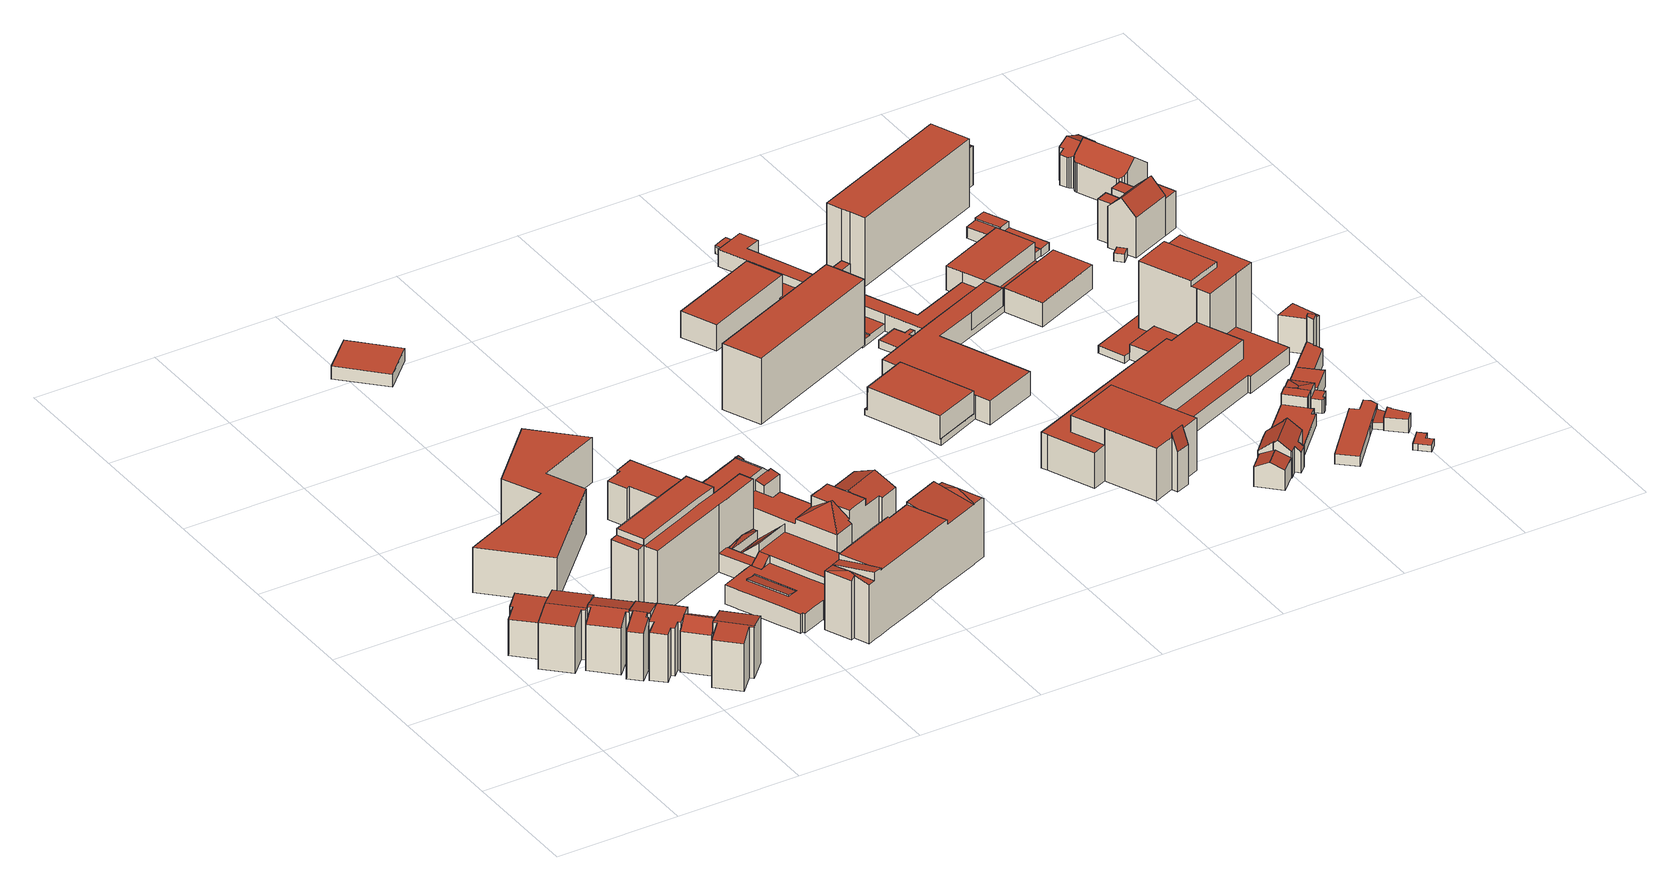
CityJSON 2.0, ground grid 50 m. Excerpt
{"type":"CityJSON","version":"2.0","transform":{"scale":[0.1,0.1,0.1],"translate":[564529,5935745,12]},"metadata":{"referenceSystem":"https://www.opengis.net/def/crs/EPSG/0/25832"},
"CityObjects":{
"building1":{"type":"Building","attributes":{"Gemeindeschluessel":"02000000","Geometrietyp2DReferenz":"3000","function":"31001_1010","roofType":"1000","measuredHeight":17.11,"storeysAboveGround":4},"geometry":[{"type":"MultiSurface","lod":"2","boundaries":[[[0,1,2,3,4,5,6,7]],[[8,9,10,11,12,13,14,15]],[[8,7,6,9]],[[9,6,5,10]],[[10,5,4,11]],[[11,4,3,12]],[[12,3,2,13]],[[13,2,1,14]],[[14,1,0,15]],[[15,0,7,8]]],"semantics":{"surfaces":[{"type":"RoofSurface"},{"type":"GroundSurface"},{"type":"WallSurface"}],"values":[0,1,2,2,2,2,2,2,2,2]}}]},
"building2":{"type":"Building","attributes":{"Gemeindeschluessel":"02000000","Geometrietyp2DReferenz":"3000","function":"31001_1100","roofType":"3100","measuredHeight":20.8,"storeysAboveGround":4},"geometry":[{"type":"MultiSurface","lod":"2","boundaries":[[[16,17,18,19,20,21]],[[22,23,20,19]],[[24,18,17,25]],[[25,17,16,26]],[[26,16,21,27]],[[28,23,22,29]],[[27,21,20,23,28]],[[29,22,19,18,24]],[[29,24,25,26,27,28]]],"semantics":{"surfaces":[{"type":"RoofSurface"},{"type":"WallSurface"},{"type":"GroundSurface"}],"values":[0,0,1,1,1,1,1,1,2]}}]},
"building3":{"type":"Building","attributes":{"Gemeindeschluessel":"02000000","Geometrietyp2DReferenz":"3000","function":"31001_1010","roofType":"3100","measuredHeight":21.79,"storeysAboveGround":4},"geometry":[{"type":"MultiSurface","lod":"2","boundaries":[[[30,31,32,33,34,35,36,37]],[[33,38,39,34]],[[40,37,36,41]],[[41,36,35,42]],[[43,32,31,44]],[[44,31,30,45]],[[45,30,37,40]],[[46,39,38,47]],[[47,38,33,32,43]],[[42,35,34,39,46]],[[42,46,47,43,44,45,40,41]]],"semantics":{"surfaces":[{"type":"RoofSurface"},{"type":"WallSurface"},{"type":"GroundSurface"}],"values":[0,0,1,1,1,1,1,1,1,1,2]}}]},
"building4":{"type":"Building","attributes":{"Gemeindeschluessel":"02000000","Geometrietyp2DReferenz":"3000","function":"31001_1010","roofType":"3100","measuredHeight":22.18,"storeysAboveGround":4},"geometry":[{"type":"MultiSurface","lod":"2","boundaries":[[[48,49,50,51,52,53,54,55,56,57]],[[53,58,59,54]],[[60,57,56,61]],[[61,56,55,62]],[[63,52,51,64]],[[64,51,50,65]],[[65,50,49,66]],[[66,49,48,67]],[[67,48,57,60]],[[68,59,58,69]],[[69,58,53,52,63]],[[62,55,54,59,68]],[[62,68,69,63,64,65,66,67,60,61]]],"semantics":{"surfaces":[{"type":"RoofSurface"},{"type":"WallSurface"},{"type":"GroundSurface"}],"values":[0,0,1,1,1,1,1,1,1,1,1,1,2]}}]},
"building5":{"type":"Building","attributes":{"Gemeindeschluessel":"02000000","Geometrietyp2DReferenz":"3000","function":"31001_1010","roofType":"1000","measuredHeight":19.99,"storeysAboveGround":4},"geometry":[{"type":"MultiSurface","lod":"2","boundaries":[[[70,71,72,73]],[[73,72,74,75]],[[75,74,76,77]],[[77,76,78,79]],[[80,81,82,83]],[[83,82,84,85]],[[85,84,86,87]],[[87,86,71,70]],[[88,89,90,91]],[[91,90,81,80]],[[89,88,79,78]],[[79,88,91,80,83,85,87,70,73,75,77]],[[89,78,76,74,72,71,86,84,82,81,90]]],"semantics":{"surfaces":[{"type":"WallSurface"},{"type":"GroundSurface"},{"type":"RoofSurface"}],"values":[0,0,0,0,0,0,0,0,0,0,0,1,2]}}]},
"building6":{"type":"Building","attributes":{"Gemeindeschluessel":"02000000","Geometrietyp2DReferenz":"3000","function":"31001_1010","roofType":"3100","measuredHeight":20.43,"storeysAboveGround":5},"geometry":[{"type":"MultiSurface","lod":"2","boundaries":[[[92,93,94,95,96]],[[95,97,98,96]],[[99,94,93,100]],[[100,93,92,101]],[[102,98,97,103]],[[101,92,96,98,102]],[[103,97,95,94,99]],[[103,99,100,101,102]]],"semantics":{"surfaces":[{"type":"RoofSurface"},{"type":"WallSurface"},{"type":"GroundSurface"}],"values":[0,0,1,1,1,1,1,2]}}]},
"building7":{"type":"Building","attributes":{"Gemeindeschluessel":"02000000","Geometrietyp2DReferenz":"3000","function":"31001_1010","roofType":"3100","measuredHeight":21.6,"storeysAboveGround":5},"geometry":[{"type":"MultiSurface","lod":"2","boundaries":[[[104,105,106,107,108,109,110,111]],[[107,112,113,108]],[[114,111,110,115]],[[115,110,109,116]],[[117,106,105,118]],[[118,105,104,119]],[[119,104,111,114]],[[120,113,112,121]],[[121,112,107,106,117]],[[116,109,108,113,120]],[[116,120,121,117,118,119,114,115]]],"semantics":{"surfaces":[{"type":"RoofSurface"},{"type":"WallSurface"},{"type":"GroundSurface"}],"values":[0,0,1,1,1,1,1,1,1,1,2]}}]},
"building8":{"type":"Building","attributes":{"name":"Max-Planck-Institut für Meteorologie","Gemeindeschluessel":"02000000","Geometrietyp2DReferenz":"3000","function":"31001_3020","roofType":"1000","measuredHeight":18.82,"storeysAboveGround":5},"geometry":[{"type":"MultiSurface","lod":"2","boundaries":[[[122,123,124,125]],[[126,127,128,129]],[[130,131,129,128]],[[132,133,122,125,126,129,131,134]],[[135,136,137,130,128,127,124,123]],[[130,137,134,131]],[[136,135,133,132]],[[137,136,132,134]],[[135,123,122,133]],[[124,127,126,125]]],"semantics":{"surfaces":[{"type":"WallSurface"},{"type":"GroundSurface"},{"type":"RoofSurface"}],"values":[0,0,0,1,2,0,0,0,0,0]}}]},
"building9":{"type":"Building","attributes":{"Gemeindeschluessel":"02000000","Geometrietyp2DReferenz":"3000","function":"31001_3070","roofType":"1000","measuredHeight":5.41,"storeysAboveGround":1},"geometry":[{"type":"MultiSurface","lod":"2","boundaries":[[[138,139,140,141]],[[142,143,144,145]],[[142,141,140,143]],[[143,140,139,144]],[[144,139,138,145]],[[142,145,138,141]]],"semantics":{"surfaces":[{"type":"RoofSurface"},{"type":"GroundSurface"},{"type":"WallSurface"}],"values":[0,1,2,2,2,2]}}]},
"building10":{"type":"Building","attributes":{"Gemeindeschluessel":"02000000","Geometrietyp2DReferenz":"3000","function":"31001_3020","roofType":"1000","measuredHeight":30.73,"storeysAboveGround":7},"geometry":[{"type":"MultiSurface","lod":"2","boundaries":[[[146,147,148,149]],[[150,151,152,153,154,155,156,157]],[[158,159,160,161,162,163]],[[164,165,166,167,168,169]],[[170,171,172]],[[173,170,172]],[[174,170,173]],[[175,176,177]],[[178,179,180,181,182,183,184]],[[185,176,175]],[[186,185,175]],[[187,188,189,190]],[[191,192,193,188,187]],[[174,171,170]],[[188,194,195,189]],[[196,197,198,199,200,201]],[[193,202,194,188]],[[203,204,205,206]],[[207,208,209,210,211,212]],[[213,214,215,216,217]],[[218,213,217]],[[219,220,221,222,214,213,218]],[[223,224,225,226,227]],[[228,229,230,231,232,225,224]],[[233,234,235,236,237,238]],[[236,239,240,241,242,243]],[[241,244,242]],[[240,245,241]],[[246,146,149,247]],[[147,248,249,148]],[[250,157,156,251]],[[251,156,155,252]],[[252,155,154,253]],[[254,151,150,255]],[[255,150,157,250]],[[256,257,258,259,260]],[[167,261,168]],[[152,163,162,153]],[[160,159,262]],[[263,169,168]],[[165,164,264]],[[264,164,169,263]],[[182,265,183]],[[184,266,267,178]],[[268,269,270,271]],[[271,270,272,273]],[[260,259,274,275]],[[276,275,274,277,278]],[[166,279,261,167]],[[176,174,173,177]],[[182,181,280]],[[281,180,179]],[[165,279,166]],[[178,267,179]],[[282,185,186,181]],[[280,181,186,175]],[[160,283,161]],[[284,192,191,285]],[[206,286,287,203]],[[205,288,286,206]],[[198,197,289]],[[195,196,201,189]],[[290,291,292,293]],[[293,292,294,295]],[[198,296,199]],[[204,297,288,205]],[[210,298,211]],[[299,207,212,300]],[[301,302,303,304]],[[208,305,209]],[[306,219,218,291,290]],[[221,307,222]],[[215,308,216]],[[227,309,223]],[[228,310,229]],[[311,312,313,314]],[[315,232,231,316]],[[316,231,230,317]],[[233,318,234]],[[243,237,236]],[[233,238,319]],[[235,239,236]],[[320,321,322,323]],[[324,325,326,327,328,329,277,274,259,330,331,332,333,334]],[[278,335,336,337,338,339,340,341,342,343,344,345,301,304,276]],[[162,161,283,346,347,348,349,350,351,352,353]],[[354,355,356,300,212,211,357,358,262,159,158]],[[185,282,359,291,218,217,337,336,335,278,171,174,176]],[[200,199,296,360,361,362,363,364,297,204,203,287,365]],[[221,220,366,367,368,369,317,230,229,310,370,307]],[[371,372,373,319,238,237,243,242,244,374,321,320,375,376,377,378,379,380,381,382]],[[383,384,385,386,387,388,389,390,391,392,393,394,323,322,245,240,239,235,234,318,395,396,397,398,289,197,196,195,194,202]],[[399,400,401,402,403,273,272,404,405,406,407,408,409,410]],[[411,412,413,414,415,328,327,326,325,324]],[[149,148,249,416,417,418,419,257,256,420,421,422,423,424,425,426,427,247]],[[334,333,332,331,330,259,258,428,429,430,431,432]],[[198,289,398,397,396,395,318,233,319,373,372,371,362,361,360,296]],[[394,393,392,391,390,389,388,387,386,385,384,383,433,284,285,434,435,436,437,438,439,440,268,271,273,403,402,401,400,399,410,441,442,443,444,445,415,414,413,412,411,446,447,246,247,427,426,425,424,423,422,421,448,449,254,255,250,251,252,253,353,352,351,350,349,450,451,452,453,454,455,456,457,458,459,460,461,462,463,464,465,315,316,317,369,368,367,366,466,467,468,469,311,314,470,471,472,473,382,381,380,379,378,377,376,375,320,323]],[[408,407,406,405,404,272,270,269,474,475,476,365,287,286,288,297,364,363,477,478,479,313,312,480,481,482,306,290,293,295,483,281,179,267,266,484,485,409],[168,261,279,165,264,263]],[[248,432,431,430,429,428,258,257,419,418,417,416,249]],[[260,275,486,299,300,356,355,354,420,256]],[[180,487,294,292,291,359,282,181]],[[160,262,358,357,211,298,348,347,346,283]],[[449,448,421,420,354,158,163,152,151,254]],[[409,485,484,266,184,183,444,443,442,441,410]],[[445,444,183,265,488,489,328,415]],[[268,440,439,475,474,269]],[[190,189,201,200,437,436,435]],[[276,304,303,490,208,207,299,486,275]],[[438,437,200,365,476,475,439]],[[301,345,455,454,453,452,491,492,302]],[[344,343,457,456,455,345]],[[298,210,209,305,491,452,451,450,349,348]],[[340,339,493,494,462,461,460,459,341]],[[219,306,482,481,468,467,466,366,220]],[[494,309,227,226,464,463,462]],[[371,382,473,472,471,478,477,363,362]],[[495,228,224,223]],[[232,315,465,464,226,225]],[[471,470,314,313,479,478]],[[481,480,312,311,469,468]],[[222,496,215,214]],[[217,216,308,493,339,338,337]],[[343,342,341,459,458,457]],[[433,383,202,193,192,284]],[[434,285,191,187,190,435]],[[483,295,294,487,180,281]],[[497,175,177,173,172,498]],[[489,498,172,171,278,277,329,328]],[[153,162,353,253,154]],[[446,411,324,334,432,248,447]],[[246,447,248,147,146]],[[241,245,322,321,374,244]],[[215,496,222,307,370,310,228,495,223,309,494,493,308]],[[302,492,491,305,208,490,303]],[[488,265,182,280,175,497,498,489]]],"semantics":{"surfaces":[{"type":"RoofSurface"},{"type":"WallSurface"},{"type":"GroundSurface"}],"values":[0,0,0,0,0,0,0,0,0,0,0,0,0,0,0,0,0,0,0,0,0,0,0,0,0,0,0,0,1,1,1,1,1,1,1,1,1,1,1,1,1,1,1,1,1,1,1,1,1,1,1,1,1,1,1,1,1,1,1,1,1,1,1,1,1,1,1,1,1,1,1,1,1,1,1,1,1,1,1,1,1,1,1,0,0,1,1,1,1,1,1,1,1,1,1,1,0,2,0,0,0,0,0,1,1,1,1,1,1,1,1,1,1,1,1,1,1,1,1,1,1,1,1,1,1,1,1,1,1,1,1,1,0,0,0,0]}}]},
"building11":{"type":"Building","attributes":{"Gemeindeschluessel":"02000000","Geometrietyp2DReferenz":"3000","function":"31001_3020","roofType":"1000","measuredHeight":27.57,"storeysAboveGround":7},"geometry":[{"type":"MultiSurface","lod":"2","boundaries":[[[499,500,501,502]],[[502,501,503,504]],[[504,503,505,506]],[[506,505,507,508]],[[509,510,500,499]],[[508,507,510,509]],[[508,509,499,502,504,506]],[[510,507,505,503,501,500]]],"semantics":{"surfaces":[{"type":"WallSurface"},{"type":"GroundSurface"},{"type":"RoofSurface"}],"values":[0,0,0,0,0,0,1,2]}}]},
"building12":{"type":"Building","attributes":{"Gemeindeschluessel":"02000000","Geometrietyp2DReferenz":"3000","function":"31001_3020","roofType":"1000","measuredHeight":10.96,"storeysAboveGround":3},"geometry":[{"type":"MultiSurface","lod":"2","boundaries":[[[511,512,513,514]],[[515,516,517,518]],[[519,520,512,511]],[[520,519,518,517]],[[516,515,514,513]],[[514,515,518,519,511]],[[516,513,512,520,517]]],"semantics":{"surfaces":[{"type":"WallSurface"},{"type":"GroundSurface"},{"type":"RoofSurface"}],"values":[0,0,0,0,0,1,2]}}]},
"building13":{"type":"Building","attributes":{"Gemeindeschluessel":"02000000","Geometrietyp2DReferenz":"3000","function":"31001_3020","roofType":"1000","measuredHeight":3.25,"storeysAboveGround":1},"geometry":[{"type":"MultiSurface","lod":"2","boundaries":[[[521,522,523,524]],[[524,523,525,526]],[[527,528,529,530]],[[531,532,533,534]],[[529,528,535,533,532,525,523,522]],[[536,527,530,521,524,526,531,534]],[[521,530,529,522]],[[527,536,535,528]],[[536,534,533,535]],[[531,526,525,532]]],"semantics":{"surfaces":[{"type":"WallSurface"},{"type":"RoofSurface"},{"type":"GroundSurface"}],"values":[0,0,0,0,1,2,0,0,0,0]}}]},
"building14":{"type":"Building","attributes":{"Gemeindeschluessel":"02000000","Geometrietyp2DReferenz":"3000","function":"31001_3020","roofType":"1000","measuredHeight":12.1,"storeysAboveGround":3},"geometry":[{"type":"MultiSurface","lod":"2","boundaries":[[[537,538,539,540,541]],[[542,543,544,545,546,547]],[[548,549,550,551,552,553]],[[554,555,556,557]],[[558,559,560,561]],[[562,542,563]],[[554,564,565,566,555]],[[560,567,568,569,561]],[[555,566,570,556]],[[571,570,572,573]],[[574,575,576,577]],[[577,576,578,579]],[[559,580,567,560]],[[547,581,553,542]],[[542,553,582,563]],[[583,541,540,584]],[[544,539,538,545]],[[585,537,541,583]],[[553,552,543,542]],[[586,551,550,587]],[[587,550,549,588]],[[553,542,562,548]],[[575,574,589,590]],[[588,549,548,562,563,582,590,589]],[[567,580,578,576,575,590,582,553,581,591,572,570,566]],[[592,593,571,573,594,595,585,583,584,586,587,588,589,574,577,579]],[[564,554,557,593,592,558,561,569]],[[594,573,572,591]],[[595,594,591,581,547,546]],[[586,584,540,539,544,543,552,551]],[[585,595,546,545,538,537]],[[592,579,578,580,559,558]],[[571,593,557,556,570]],[[568,567,566,565]],[[568,565,564,569]]],"semantics":{"surfaces":[{"type":"RoofSurface"},{"type":"WallSurface"},{"type":"GroundSurface"}],"values":[0,0,0,0,0,0,1,1,1,1,1,1,1,1,1,1,1,1,1,1,1,1,1,1,0,2,1,1,1,1,1,1,1,1,0]}}]},
"building15":{"type":"Building","attributes":{"name":"Universität","Gemeindeschluessel":"02000000","Geometrietyp2DReferenz":"3000","function":"31001_3020","roofType":"1000","measuredHeight":7.33,"storeysAboveGround":2},"geometry":[{"type":"MultiSurface","lod":"2","boundaries":[[[596,597,598,599,600,601,602,603,604,605,606,607]],[[608,609,610,611,612]],[[613,614,615,616,603,617]],[[618,619,620,621,622,623]],[[624,625,626,627,628,629]],[[630,607,606,631]],[[616,604,603]],[[632,601,600,633]],[[633,600,599,634]],[[634,599,598,635]],[[635,598,597,636]],[[636,597,596,637]],[[637,596,607,630]],[[638,611,610,639]],[[625,608,612,626]],[[640,641,642,643]],[[602,617,603]],[[614,613,644]],[[614,645,615]],[[646,623,622,647]],[[647,622,621,648]],[[649,618,623,646]],[[619,650,651,620]],[[652,653,654,655]],[[656,657,658,659]],[[660,629,628,661]],[[661,628,627,662]],[[663,664,665,605,604,616,615,645]],[[653,652,643,642]],[[657,656,666,667]],[[659,658,668,669]],[[669,668,670,671]],[[667,666,672,673]],[[674,675,644,613,617,602,601,632]],[[676,677,678,624,629,660]],[[649,646,647,648,674,632,633,634,635,636,637,630,631,676,660,661,662,638,639,679,680,640,643,652,655,672,666,656,659,669,671]],[[654,653,642,641,681,682,683,678,677,665,664,670,668,658,657,667,673]],[[681,641,640,680]],[[683,682,679,639,610,609]],[[649,671,670,664,663,650,619,618]],[[654,673,672,655]],[[674,648,621,620,651,675]],[[638,662,627,626,612,611]],[[676,631,606,605,665,677]],[[682,681,680,679]],[[678,683,609,608,625,624]],[[644,675,651,650,663,645,614]]],"semantics":{"surfaces":[{"type":"RoofSurface"},{"type":"WallSurface"},{"type":"GroundSurface"}],"values":[0,0,0,0,0,1,1,1,1,1,1,1,1,1,1,1,1,1,1,1,1,1,1,1,1,1,1,1,1,1,1,1,1,1,1,2,0,1,1,1,1,1,1,1,1,1,0]}}]},
"building16":{"type":"Building","attributes":{"Gemeindeschluessel":"02000000","Geometrietyp2DReferenz":"3000","function":"31001_1100","roofType":"3100","measuredHeight":10.65,"storeysAboveGround":2},"geometry":[{"type":"MultiSurface","lod":"2","boundaries":[[[684,685,686,687,688]],[[689,690,685,684]],[[691,688,687,692]],[[692,687,686,693]],[[694,690,689,695]],[[695,689,684,688,691]],[[693,686,685,690,694]],[[693,694,695,691,692]]],"semantics":{"surfaces":[{"type":"RoofSurface"},{"type":"WallSurface"},{"type":"GroundSurface"}],"values":[0,0,1,1,1,1,1,2]}}]},
"building17":{"type":"Building","attributes":{"Gemeindeschluessel":"02000000","Geometrietyp2DReferenz":"3000","function":"31001_1120","roofType":"3100","measuredHeight":14.76,"storeysAboveGround":3},"geometry":[{"type":"MultiSurface","lod":"2","boundaries":[[[696,697,698,699,700,701,702,703,704]],[[705,704,703,706]],[[706,703,702,707]],[[707,702,701,708]],[[708,701,700,709]],[[710,697,696,711]],[[711,696,704,705]],[[712,713,714,715]],[[715,714,716,717]],[[717,716,718,719]],[[719,718,720,721]],[[722,723,724,725]],[[722,725,710,711,705,706,707,708,709,712,715,717,719,721]],[[698,697,710,725,724]],[[723,722,721,720]],[[712,709,700,699,713]],[[723,720,718,716,714,713,699,698,724]]],"semantics":{"surfaces":[{"type":"RoofSurface"},{"type":"WallSurface"},{"type":"GroundSurface"}],"values":[0,1,1,1,1,1,1,1,1,1,1,1,2,1,1,1,0]}}]},
"building18":{"type":"Building","attributes":{"Gemeindeschluessel":"02000000","Geometrietyp2DReferenz":"3000","function":"31001_3030","roofType":"1000","measuredHeight":31.22,"storeysAboveGround":8},"geometry":[{"type":"MultiSurface","lod":"2","boundaries":[[[726,727,728,729]],[[730,731,732,733]],[[734,735,736,737]],[[738,739,740,741]],[[742,743,744,745]],[[746,747,748,749]],[[749,748,750,751]],[[752,729,728,753]],[[754,727,726,755]],[[756,757,758,759]],[[760,733,732,761]],[[761,732,731,762]],[[763,764,765,747,746]],[[747,765,766,767]],[[743,742,737,736]],[[768,769,752,753,770,771,772,773,740,739]],[[756,759,774,775,776,754,755,777,778,779,780,734,737,742,745,781,782,783,784,785,786]],[[787,738,741,788,750,748,747,767,744,743,736,735]],[[758,757,789,763,746,749,751,790]],[[791,792,760,761,762,766,765,764,793]],[[788,741,740,773]],[[779,778,768,739]],[[758,790,772,774,759]],[[783,782,730,733,760,792]],[[763,789,786,785,793,764]],[[792,791,784,783]],[[791,793,785,784]],[[782,781,766,762,731,730]],[[789,757,756,786]],[[775,774,772,771]],[[781,745,744,767,766]],[[777,755,726,729,752,769]],[[754,776,770,753,728,727]],[[776,775,771,770]],[[773,772,790,751,750,788]],[[778,777,769,768]],[[780,779,739,738,787]],[[787,735,734,780]]],"semantics":{"surfaces":[{"type":"RoofSurface"},{"type":"WallSurface"},{"type":"GroundSurface"}],"values":[0,0,1,1,1,1,1,1,1,1,1,1,1,1,1,0,2,0,0,0,1,1,1,1,1,1,1,1,1,1,1,1,1,1,1,1,1,1]}}]},
"building19":{"type":"Building","attributes":{"Gemeindeschluessel":"02000000","Geometrietyp2DReferenz":"3000","function":"31001_2100","roofType":"1000","measuredHeight":4.67,"storeysAboveGround":2},"geometry":[{"type":"MultiSurface","lod":"2","boundaries":[[[794,795,796,797]],[[797,796,798,799]],[[799,798,800,801]],[[802,803,800,798,796,795,804,805]],[[806,807,808,809,794,797,799,801]],[[808,807,802,805]],[[807,806,803,802]],[[806,801,800,803]],[[794,809,804,795]],[[809,808,805,804]]],"semantics":{"surfaces":[{"type":"WallSurface"},{"type":"RoofSurface"},{"type":"GroundSurface"}],"values":[0,0,0,1,2,0,0,0,0,0]}}]},
"building20":{"type":"Building","attributes":{"name":"Fakultät für Mathematik, Informatik und Naturwissenschaften","Gemeindeschluessel":"02000000","Geometrietyp2DReferenz":"3000","function":"31001_3020","roofType":"1000","measuredHeight":28.52,"storeysAboveGround":7},"geometry":[{"type":"MultiSurface","lod":"2","boundaries":[[[810,811,812,813,814,815]],[[816,817,818,819,820,821]],[[821,820,811,810]],[[820,819,812,811]],[[819,818,813,812]],[[818,817,814,813]],[[817,816,815,814]],[[816,821,810,815]]],"semantics":{"surfaces":[{"type":"GroundSurface"},{"type":"RoofSurface"},{"type":"WallSurface"}],"values":[0,1,2,2,2,2,2,2]}}]},
"building21":{"type":"Building","attributes":{"Gemeindeschluessel":"02000000","Geometrietyp2DReferenz":"3000","function":"31001_3020","roofType":"1000","measuredHeight":6.41,"storeysAboveGround":1},"geometry":[{"type":"MultiSurface","lod":"2","boundaries":[[[822,823,824,825,826]],[[827,823,822,828]],[[829,826,825,830]],[[830,825,824,831]],[[832,833,834,835]],[[836,837,828,822,826,829]],[[838,839,840,832,835,836,829,830,831]],[[841,827,828,837,834,833,842]],[[842,833,832,840]],[[838,831,824,823,827]],[[834,837,836,835]],[[827,841,839,838]],[[841,842,840,839]]],"semantics":{"surfaces":[{"type":"RoofSurface"},{"type":"WallSurface"},{"type":"GroundSurface"}],"values":[0,1,1,1,1,1,2,0,1,1,1,1,1]}}]},
"building22":{"type":"Building","attributes":{"Gemeindeschluessel":"02000000","Geometrietyp2DReferenz":"3000","function":"31001_2100","roofType":"1000","measuredHeight":4.14,"storeysAboveGround":1},"geometry":[{"type":"MultiSurface","lod":"2","boundaries":[[[843,844,845,846,847,848,849,850,851,852,853]],[[854,855,856,857,858,859,860,861,862,863,864]],[[864,863,844,843]],[[863,862,845,844]],[[862,861,846,845]],[[861,860,847,846]],[[860,859,848,847]],[[859,858,849,848]],[[858,857,850,849]],[[857,856,851,850]],[[856,855,852,851]],[[855,854,853,852]],[[854,864,843,853]]],"semantics":{"surfaces":[{"type":"GroundSurface"},{"type":"RoofSurface"},{"type":"WallSurface"}],"values":[0,1,2,2,2,2,2,2,2,2,2,2,2]}}]},
"building23":{"type":"Building","attributes":{"Gemeindeschluessel":"02000000","Geometrietyp2DReferenz":"3000","function":"31001_1120","roofType":"3200","measuredHeight":9.47,"storeysAboveGround":3},"geometry":[{"type":"MultiSurface","lod":"2","boundaries":[[[865,866,867,868,869,870,871,872]],[[865,873,874,875,876]],[[872,877,878,879,880,874,873]],[[880,875,874]],[[876,866,865]],[[872,871,877]],[[881,870,869,882]],[[882,869,868,883]],[[883,868,867,884]],[[885,879,878,886]],[[887,888,889,890]],[[890,889,891,892]],[[893,894,895,896]],[[896,895,897,898]],[[893,896,898,899,881,882,883,884,900,887,890,892]],[[887,900,875,880,879,885,888]],[[886,878,899,898,897]],[[894,893,892,891]],[[865,872,873]],[[881,899,878,877,871,870]],[[900,884,867,866,876,875]],[[894,891,889,888,885,886,897,895]]],"semantics":{"surfaces":[{"type":"RoofSurface"},{"type":"WallSurface"},{"type":"GroundSurface"}],"values":[0,0,0,0,1,1,1,1,1,1,1,1,1,1,2,1,1,1,1,1,1,0]}}]},
"building24":{"type":"Building","attributes":{"Gemeindeschluessel":"02000000","Geometrietyp2DReferenz":"3000","function":"31001_2140","roofType":"1000","measuredHeight":4.67,"storeysAboveGround":1},"geometry":[{"type":"MultiSurface","lod":"2","boundaries":[[[901,902,903,904]],[[905,906,907,908]],[[905,904,903,906]],[[906,903,902,907]],[[907,902,901,908]],[[908,901,904,905]]],"semantics":{"surfaces":[{"type":"RoofSurface"},{"type":"GroundSurface"},{"type":"WallSurface"}],"values":[0,1,2,2,2,2]}}]},
"building25":{"type":"Building","attributes":{"Gemeindeschluessel":"02000000","Geometrietyp2DReferenz":"3000","function":"31001_2010","roofType":"1000","measuredHeight":6.65,"storeysAboveGround":2},"geometry":[{"type":"MultiSurface","lod":"2","boundaries":[[[909,910,911,912]],[[913,914,910,909]],[[915,916,917,918]],[[918,917,914,913]],[[916,915,912,911]],[[912,915,918,913,909]],[[916,911,910,914,917]]],"semantics":{"surfaces":[{"type":"WallSurface"},{"type":"GroundSurface"},{"type":"RoofSurface"}],"values":[0,0,0,0,0,1,2]}}]},
"building26":{"type":"Building","attributes":{"Gemeindeschluessel":"02000000","Geometrietyp2DReferenz":"3000","function":"31001_2140","roofType":"1000","measuredHeight":2.73,"storeysAboveGround":1},"geometry":[{"type":"MultiSurface","lod":"2","boundaries":[[[919,920,921,922]],[[919,923,924,920]],[[924,923,925,926]],[[927,926,925,928]],[[927,928,929,930]],[[921,930,929,922]],[[919,922,929,928,925,923]],[[920,924,926,927,930,921]]],"semantics":{"surfaces":[{"type":"WallSurface"},{"type":"GroundSurface"},{"type":"RoofSurface"}],"values":[0,0,0,0,0,0,1,2]}}]},
"building27":{"type":"Building","attributes":{"Gemeindeschluessel":"02000000","Geometrietyp2DReferenz":"3000","function":"31001_1100","roofType":"1000","measuredHeight":2.63,"storeysAboveGround":1},"geometry":[{"type":"MultiSurface","lod":"2","boundaries":[[[931,932,933,934]],[[935,936,937,938]],[[939,940,941,942]],[[937,936,943,941,940,933,932]],[[944,935,938,931,934,939,942]],[[931,938,937,932]],[[935,944,943,936]],[[944,942,941,943]],[[939,934,933,940]]],"semantics":{"surfaces":[{"type":"WallSurface"},{"type":"RoofSurface"},{"type":"GroundSurface"}],"values":[0,0,0,1,2,0,0,0,0]}}]},
"building28":{"type":"Building","attributes":{"Gemeindeschluessel":"02000000","Geometrietyp2DReferenz":"3000","function":"31001_2100","roofType":"1000","measuredHeight":3.35,"storeysAboveGround":1},"geometry":[{"type":"MultiSurface","lod":"2","boundaries":[[[945,946,947,948]],[[852,851,949,950]],[[852,948,947,851]],[[851,947,946,949]],[[949,946,945,950]],[[950,945,948,852]]],"semantics":{"surfaces":[{"type":"RoofSurface"},{"type":"GroundSurface"},{"type":"WallSurface"}],"values":[0,1,2,2,2,2]}}]},
"building29":{"type":"Building","attributes":{"Gemeindeschluessel":"02000000","Geometrietyp2DReferenz":"3000","function":"51009_1610","roofType":"1000","measuredHeight":5.34},"geometry":[{"type":"MultiSurface","lod":"2","boundaries":[[[951,952,953,954,955,956]],[[957,958,959,960,961,962]],[[957,956,955,958]],[[958,955,954,959]],[[959,954,953,960]],[[960,953,952,961]],[[961,952,951,962]],[[962,951,956,957]]],"semantics":{"surfaces":[{"type":"RoofSurface"},{"type":"GroundSurface"},{"type":"WallSurface"}],"values":[0,1,2,2,2,2,2,2]}}]},
"building30":{"type":"Building","attributes":{"Gemeindeschluessel":"02000000","Geometrietyp2DReferenz":"3000","function":"31001_1100","roofType":"1000","measuredHeight":5.57,"storeysAboveGround":1},"geometry":[{"type":"MultiSurface","lod":"2","boundaries":[[[963,964,965,966,967,968]],[[969,970,971,972,973,974]],[[969,968,967,970]],[[970,967,966,971]],[[971,966,965,972]],[[972,965,964,973]],[[973,964,963,974]],[[974,963,968,969]]],"semantics":{"surfaces":[{"type":"RoofSurface"},{"type":"GroundSurface"},{"type":"WallSurface"}],"values":[0,1,2,2,2,2,2,2]}}]},
"building31":{"type":"Building","attributes":{"Gemeindeschluessel":"02000000","Geometrietyp2DReferenz":"3000","function":"51009_1610","roofType":"1000","measuredHeight":3.29},"geometry":[{"type":"MultiSurface","lod":"2","boundaries":[[[975,976,977,978]],[[979,980,981,982]],[[979,978,977,980]],[[980,977,976,981]],[[981,976,975,982]],[[982,975,978,979]]],"semantics":{"surfaces":[{"type":"RoofSurface"},{"type":"GroundSurface"},{"type":"WallSurface"}],"values":[0,1,2,2,2,2]}}]},
"building32":{"type":"Building","attributes":{"Gemeindeschluessel":"02000000","Geometrietyp2DReferenz":"3000","function":"31001_2010","roofType":"1000","measuredHeight":17.35,"storeysAboveGround":2},"geometry":[{"type":"MultiSurface","lod":"2","boundaries":[[[983,984,985,986]],[[987,988,989,990]],[[991,985,984,992]],[[993,983,986,994]],[[995,996,997,998]],[[998,997,992,999]],[[994,986,985,991,1000,1001,1002,1003]],[[987,990,1004,1005,1002,1001,1006,1007,995,998,999]],[[1008,1009,989,988,993,994,1003]],[[1000,991,992,997,996,1010,1011]],[[987,999,992,984,983,993,988]],[[1008,1003,1002,1005]],[[1000,1011,1006,1001]],[[1010,996,995,1007]],[[1011,1010,1007,1006]],[[1009,1008,1005,1004]],[[989,1009,1004,990]]],"semantics":{"surfaces":[{"type":"RoofSurface"},{"type":"WallSurface"},{"type":"GroundSurface"}],"values":[0,1,1,1,1,1,1,2,0,0,1,1,1,1,1,1,1]}}]},
"building33":{"type":"Building","attributes":{"Gemeindeschluessel":"02000000","Geometrietyp2DReferenz":"3000","function":"51009_1610","roofType":"3500","measuredHeight":18.18},"geometry":[{"type":"MultiSurface","lod":"2","boundaries":[[[1012,1013,1014,1015,1016]],[[1014,1017,1015]],[[1018,1014,1013]],[[1018,1019,1020,1017,1014]],[[1021,1012,1016,1022]],[[1023,1020,1019,1024]],[[1021,1022,1023,1024]],[[1023,1022,1016,1015,1017,1020]],[[1021,1024,1019,1018,1013,1012]]],"semantics":{"surfaces":[{"type":"RoofSurface"},{"type":"WallSurface"},{"type":"GroundSurface"}],"values":[0,0,0,0,1,1,2,1,1]}}]},
"building34":{"type":"Building","attributes":{"Gemeindeschluessel":"02000000","Geometrietyp2DReferenz":"3000","function":"31001_2500","roofType":"1000","measuredHeight":3.37,"storeysAboveGround":1},"geometry":[{"type":"MultiSurface","lod":"2","boundaries":[[[1025,1026,1027,1028]],[[1029,1030,1031,1032]],[[1032,1031,1026,1025]],[[1031,1030,1027,1026]],[[1030,1029,1028,1027]],[[1029,1032,1025,1028]]],"semantics":{"surfaces":[{"type":"GroundSurface"},{"type":"RoofSurface"},{"type":"WallSurface"}],"values":[0,1,2,2,2,2]}}]},
"building35":{"type":"Building","attributes":{"Gemeindeschluessel":"02000000","Geometrietyp2DReferenz":"3000","function":"31001_1120","roofType":"3100","measuredHeight":22.85,"storeysAboveGround":4},"geometry":[{"type":"MultiSurface","lod":"2","boundaries":[[[1033,1034,1035,1036]],[[1037,1038,1039,1040]],[[1041,1039,1042,1043]],[[1044,1036,1035,1045]],[[1033,1046,1047,1034]],[[1048,1049,1050,1051]],[[1052,1037,1040,1053,1054,1055,1056,1044,1045,1048,1051,1057]],[[1058,1050,1049,1047,1046,1059,1042,1039,1038,1060]],[[1061,1058,1060,1062]],[[1043,1042,1055,1054,1063]],[[1042,1059,1056,1055]],[[1061,1062,1052,1057]],[[1057,1051,1050,1058,1061]],[[1044,1056,1059,1046,1033,1036]],[[1048,1045,1035,1034,1047,1049]],[[1037,1052,1062,1060,1038]],[[1053,1040,1039,1041,1064]],[[1063,1054,1053,1064]],[[1063,1064,1041,1043]]],"semantics":{"surfaces":[{"type":"RoofSurface"},{"type":"WallSurface"},{"type":"GroundSurface"}],"values":[0,1,1,1,1,1,2,0,0,1,1,1,1,1,1,1,1,1,0]}}]},
"building36":{"type":"Building","attributes":{"Gemeindeschluessel":"02000000","Geometrietyp2DReferenz":"3000","function":"31001_1120","roofType":"1000","measuredHeight":15.46,"storeysAboveGround":4},"geometry":[{"type":"MultiSurface","lod":"2","boundaries":[[[1065,1066,1067,1057]],[[1057,1067,1068,1051]],[[1066,1065,1069,1070]],[[1070,1069,1051,1068]],[[1051,1069,1065,1057]],[[1070,1068,1067,1066]]],"semantics":{"surfaces":[{"type":"WallSurface"},{"type":"GroundSurface"},{"type":"RoofSurface"}],"values":[0,0,0,0,1,2]}}]},
"building37":{"type":"Building","attributes":{"Gemeindeschluessel":"02000000","Geometrietyp2DReferenz":"3000","function":"31001_1120","roofType":"3100","measuredHeight":15.97,"storeysAboveGround":4},"geometry":[{"type":"MultiSurface","lod":"2","boundaries":[[[1071,1072,1073,1074,1075,1076,1077,1078,1079,1080]],[[1081,1080,1079,1082]],[[1082,1079,1078,1083]],[[1084,1075,1074,1085]],[[1085,1074,1073,1086]],[[1086,1073,1072,1087]],[[1087,1072,1071,1088]],[[1088,1071,1080,1081]],[[1089,1090,1091,1092]],[[1084,1085,1086,1087,1088,1081,1082,1083,1089,1092,1093]],[[1076,1075,1084,1093,1094]],[[1094,1093,1092,1091]],[[1089,1083,1078,1077,1090]],[[1094,1091,1090,1077,1076]]],"semantics":{"surfaces":[{"type":"RoofSurface"},{"type":"WallSurface"},{"type":"GroundSurface"}],"values":[0,1,1,1,1,1,1,1,1,2,1,1,1,0]}}]},
"building38":{"type":"Building","attributes":{"name":"Oncken-Kirche","Gemeindeschluessel":"02000000","Geometrietyp2DReferenz":"3000","function":"31001_3040","roofType":"3100","measuredHeight":18.28,"storeysAboveGround":2},"geometry":[{"type":"MultiSurface","lod":"2","boundaries":[[[1095,1096,1097,1098,1099,1100,1101,1102,1103,1104,1105,1106]],[[1107,1106,1105,1108]],[[1108,1105,1104,1109]],[[1109,1104,1103,1110]],[[1111,1100,1099,1112]],[[1112,1099,1098,1113]],[[1113,1098,1097,1114]],[[1114,1097,1096,1115]],[[1115,1096,1095,1116]],[[1116,1095,1106,1107]],[[1111,1112,1113,1114,1115,1116,1107,1108,1109,1110,1117,1118]],[[1101,1100,1111,1118,1119]],[[1119,1118,1117,1120]],[[1117,1110,1103,1102,1120]],[[1119,1120,1102,1101]]],"semantics":{"surfaces":[{"type":"RoofSurface"},{"type":"WallSurface"},{"type":"GroundSurface"}],"values":[0,1,1,1,1,1,1,1,1,1,2,1,1,1,0]}}]}
},
"vertices":[
[89,568,194],[136,615,203],[145,607,203],[197,660,213],[101,755,213],[49,702,203],[57,695,203],[9,647,194],[9,647,42],[57,695,42],[49,702,42],[101,755,42],[197,660,42],[145,607,42],[136,615,42],[89,568,42],
[140,412,247],[206,479,258],[218,467,258],[228,478,260],[121,583,260],[45,506,247],[304,555,247],[197,660,247],[218,467,52],[206,479,52],[140,412,52],[45,506,52],[197,660,52],[304,555,52],
[277,328,239],[331,383,260],[339,375,260],[348,385,264],[241,491,264],[232,482,260],[241,473,260],[187,417,239],[412,449,239],[304,555,239],[187,417,46],[241,473,46],[232,482,46],[339,375,46],[331,383,46],[277,328,46],[304,555,46],[412,449,46],
[326,254,243],[380,308,262],[373,315,262],[386,329,266],[393,322,266],[396,325,267],[342,378,267],[339,375,266],[349,366,266],[281,298,243],[466,395,243],[412,449,243],[281,298,45],[349,366,45],[339,375,45],[393,322,45],[386,329,45],[373,315,45],[380,308,45],[326,254,45],[412,449,45],[466,395,45],
[343,245,46],[343,245,246],[393,295,246],[393,295,46],[380,308,246],[380,308,46],[393,322,246],[393,322,46],[466,395,246],[466,395,46],[464,251,46],[464,251,246],[435,221,246],[435,221,46],[424,232,246],[424,232,46],[391,198,246],[391,198,46],[546,316,46],[546,316,246],[473,242,246],[473,242,46],
[461,230,219],[542,150,219],[553,161,228],[584,193,253],[504,273,253],[627,236,219],[546,316,219],[553,161,49],[542,150,49],[461,230,49],[546,316,49],[627,236,49],
[586,5,247],[647,68,264],[659,56,264],[665,62,266],[559,167,266],[553,161,264],[564,149,264],[503,87,247],[733,131,247],[627,236,247],[503,87,50],[564,149,50],[553,161,50],[659,56,50],[647,68,50],[586,5,50],[627,236,50],[733,131,50],
[347,868,27],[347,868,215],[129,1081,215],[129,1081,27],[519,1253,27],[519,1253,215],[449,1408,215],[449,1408,27],[681,1647,215],[681,1647,27],[600,1357,27],[668,1196,27],[863,1469,27],[668,1196,215],[600,1357,215],[863,1469,215],
[432,2517,84],[587,2359,84],[712,2480,84],[557,2638,84],[557,2638,30],[712,2480,30],[587,2359,30],[432,2517,30],
[545,648,303],[576,661,303],[531,768,303],[500,755,303],[819,1166,183],[832,1172,183],[921,959,183],[1052,1013,183],[925,1315,183],[850,1283,183],[855,1271,183],[787,1243,183],[930,935,224],[1062,990,224],[1054,1010,224],[1053,1013,224],[1052,1013,224],[921,959,224],[999,377,109],[1030,390,102],[1045,396,98],[975,563,98],[960,556,102],[929,543,109],[1062,789,113],[1131,827,93],[986,766,93],[993,751,93],[1138,812,93],[1011,706,100],[1138,812,56],[993,751,56],[1011,578,94],[1020,582,102],[1057,597,133],[1039,639,133],[1001,623,100],[994,620,94],[993,620,94],[1184,701,166],[1039,639,166],[1062,230,269],[1117,159,288],[1105,252,268],[1060,234,268],[1105,127,269],[1119,133,281],[1122,127,281],[1175,86,268],[1176,86,268],[1176,86,303],[1210,100,303],[1189,151,293],[1140,268,269],[1106,253,269],[1105,252,269],[1145,73,268],[1140,268,101],[1186,287,101],[1176,311,99],[1130,292,99],[1236,936,256],[1266,949,225],[1283,956,209],[1237,1063,209],[1226,1059,220],[1190,1044,256],[1320,610,265],[1325,612,265],[1316,632,251],[1290,696,204],[1202,659,204],[1272,492,204],[1352,526,204],[1346,539,214],[1354,543,214],[1333,592,251],[1407,663,251],[1413,649,257],[1563,713,257],[1528,796,216],[1378,732,216],[1418,636,251],[1442,580,222],[1517,611,222],[1522,598,216],[1598,630,216],[1532,365,293],[1579,256,271],[1729,319,271],[1725,329,273],[1662,479,303],[1511,415,303],[1729,319,273],[1730,319,273],[1717,412,294],[1664,480,275],[1662,479,273],[1706,497,275],[1776,339,273],[545,648,22],[500,755,22],[576,661,330],[531,768,330],[787,1243,22],[855,1271,22],[850,1283,22],[925,1315,22],[832,1172,22],[819,1166,22],[918,929,251],[918,929,330],[963,821,330],[963,821,302],[963,821,251],[975,563,102],[1062,990,220],[929,543,102],[999,377,102],[994,620,100],[993,620,102],[1011,578,102],[991,251,22],[991,251,102],[986,262,102],[986,262,22],[976,257,102],[976,257,22],[1108,882,302],[1108,882,251],[1108,882,182],[1131,827,302],[1131,827,182],[1045,396,102],[1039,639,100],[1057,597,102],[1184,701,133],[1053,1013,225],[1119,133,22],[1105,127,22],[1130,292,102],[1140,268,102],[1176,311,102],[1210,100,293],[1272,492,102],[1272,492,133],[1295,437,133],[1295,437,102],[1150,375,133],[1150,375,102],[1140,268,293],[1186,287,102],[1237,1063,220],[1236,936,251],[1190,1044,251],[1211,883,182],[1211,883,215],[1196,919,225],[1196,919,182],[1283,956,225],[1352,526,102],[1354,543,251],[1290,696,251],[1378,732,251],[1442,580,251],[1411,485,22],[1411,485,102],[1438,422,102],[1438,422,22],[1598,630,22],[1522,598,22],[1517,611,22],[1579,256,293],[1511,415,293],[1713,500,22],[1713,500,269],[1783,342,266],[1783,342,22],[600,605,302],[795,687,302],[858,713,302],[903,732,302],[940,747,302],[986,766,302],[917,802,302],[880,787,302],[835,768,302],[772,741,302],[577,659,302],[1138,812,182],[1184,701,182],[1202,659,182],[1290,696,182],[1329,712,182],[1312,755,182],[1265,865,182],[1226,848,182],[1225,848,182],[1218,864,182],[1211,882,182],[1141,1050,225],[1181,1067,225],[1228,1086,225],[1228,1086,22],[1181,1067,22],[1141,1050,22],[1053,1013,22],[1052,1013,22],[930,935,251],[1062,990,251],[1150,1027,251],[1190,1044,220],[1150,1027,220],[1202,659,133],[1186,287,293],[1332,349,293],[1412,382,293],[1412,382,102],[1332,349,102],[1106,253,102],[1346,539,22],[1354,543,22],[1394,560,22],[1442,580,22],[1394,560,251],[1415,375,293],[1423,378,293],[1464,395,293],[1709,498,273],[1709,498,22],[1706,497,22],[1664,480,22],[1662,479,22],[1511,415,22],[1464,395,22],[1423,378,22],[1415,375,22],[1145,73,22],[1175,86,22],[1176,86,22],[1210,100,22],[1257,120,22],[1403,181,22],[1491,218,22],[1531,236,22],[1579,256,22],[1729,319,22],[1730,319,22],[1776,339,22],[1531,236,293],[1491,218,293],[1403,181,293],[1257,120,293],[867,517,22],[872,503,22],[886,471,22],[936,351,22],[960,295,22],[960,295,102],[936,351,102],[886,471,102],[872,503,102],[867,517,102],[849,559,102],[849,559,22],[600,605,22],[795,687,22],[858,713,22],[903,732,22],[940,747,22],[726,850,330],[790,876,330],[835,895,330],[872,910,330],[931,935,251],[931,935,22],[918,929,22],[872,910,22],[835,895,22],[790,876,22],[726,850,22],[531,768,22],[917,802,330],[880,787,330],[835,768,330],[772,741,330],[577,659,330],[1122,127,22],[1062,230,22],[1060,234,22],[1105,252,22],[1106,253,22],[1096,277,22],[1089,292,22],[1043,273,22],[911,586,22],[957,605,22],[993,620,22],[994,620,22],[947,732,22],[577,659,22],[576,661,22],[930,935,22],[921,959,22],[1237,1063,22],[1283,956,22],[1298,919,22],[1251,899,22],[1211,883,22],[1211,882,22],[1218,864,22],[1225,848,22],[1226,848,22],[1265,865,22],[1312,755,22],[1329,712,22],[1330,712,22],[1378,732,22],[1528,796,22],[1563,713,22],[1352,526,22],[1375,471,22],[1375,470,22],[1383,473,22],[1410,410,22],[1402,407,22],[1402,406,22],[1412,382,22],[1043,273,102],[1089,292,102],[1096,277,102],[1402,406,102],[1402,407,102],[1410,410,102],[1383,473,102],[1375,470,102],[1375,471,102],[1126,431,102],[957,605,102],[911,586,102],[1196,919,251],[1126,431,133],[947,732,100],[940,747,100],[1236,936,225],[1298,919,215],[1251,899,215],[1329,712,251],[1330,712,251],[1413,649,251],[1325,612,251],[993,751,100],[986,766,100],
[1508,1645,17],[1508,1645,293],[2088,1890,293],[2088,1890,17],[2107,1845,293],[2107,1845,17],[2149,1743,293],[2149,1743,17],[2152,1737,293],[2152,1737,17],[1573,1491,17],[1573,1491,293],
[1689,1976,18],[1689,1976,128],[1629,2118,128],[1629,2118,18],[1996,2274,18],[1996,2274,128],[1998,2270,128],[1998,2270,18],[2055,2131,18],[2055,2131,128],
[2180,1687,24],[2180,1687,56],[2266,1722,56],[2266,1722,24],[2284,1680,56],[2284,1680,24],[2301,1637,24],[2301,1637,56],[2216,1601,56],[2216,1601,24],[2313,1692,24],[2313,1692,56],[2320,1674,56],[2320,1674,24],[2290,1662,56],[2290,1662,24],
[2610,1827,119],[2648,1737,119],[2928,1856,119],[2863,2008,119],[2583,1890,119],[2678,1663,44],[2959,1782,44],[2928,1856,44],[2648,1737,44],[2648,1736,44],[2647,1735,44],[2679,1660,118],[2683,1662,118],[2746,1509,118],[3024,1627,118],[2959,1782,118],[2678,1663,118],[1918,1339,44],[2103,1418,44],[2099,1428,44],[1913,1349,44],[2039,1042,44],[2225,1120,44],[2224,1122,44],[2038,1045,44],[2679,1660,44],[2502,1588,44],[1918,1339,139],[2103,1418,139],[2103,1418,118],[2224,1122,118],[2224,1122,139],[2038,1045,139],[2099,1428,118],[2099,1428,18],[2073,1491,118],[2073,1491,18],[2475,1153,18],[2475,1153,118],[2256,1063,118],[2256,1063,18],[2231,1123,118],[2231,1123,18],[2225,1120,118],[2647,1735,118],[2502,1588,118],[2583,1890,18],[2863,2008,18],[2610,1827,18],[3024,1627,18],[2746,1509,18],[2683,1662,18],[2326,1516,18],[2326,1516,118],[2347,1609,118],[2039,1042,18],[1913,1349,18],[2347,1609,18],[2648,1736,18],
[2055,2131,41],[2040,2124,41],[2040,2123,41],[2054,2089,41],[2057,2083,41],[2062,2086,41],[2072,2063,41],[2105,2077,41],[2144,2093,41],[2060,2296,41],[2000,2271,41],[1998,2270,41],[2051,2481,37],[2111,2506,37],[2087,2562,37],[2068,2554,37],[2028,2537,37],[2087,2027,47],[2148,2052,35],[2159,2057,33],[2144,2093,33],[2072,2063,47],[2149,1743,35],[2191,1761,31],[2140,1882,31],[2115,1872,34],[2123,1852,34],[2107,1845,35],[1993,2457,31],[2051,2481,31],[2028,2537,31],[2028,2536,31],[2050,2481,31],[1993,2458,31],[1998,2270,4],[2000,2271,4],[2062,2086,4],[2057,2083,4],[2054,2089,4],[2040,2123,4],[2040,2124,4],[2055,2131,4],[2068,2554,4],[2087,2562,4],[2177,2176,4],[2177,2176,77],[2201,2118,77],[2201,2118,4],[2087,2027,35],[2159,2057,35],[2107,1845,4],[2123,1852,4],[2115,1872,4],[2149,1743,4],[2191,1761,35],[2140,1882,35],[2323,2168,4],[2323,2168,77],[2338,2133,77],[2338,2133,4],[2610,1827,4],[2610,1827,77],[2648,1736,77],[2648,1736,4],[1993,2458,4],[2050,2481,4],[2028,2536,4],[2270,1793,35],[2270,1793,77],[2060,2296,77],[2366,1727,4],[2366,1727,77],[2347,1609,77],[2347,1609,4],[2271,1794,77],[2271,1794,4],[2216,2082,4],[2216,2082,77],[2146,1885,4],[2146,1885,35],[2061,2297,4],[2061,2297,77],[1993,2457,77],[2142,2431,4],[2081,2407,4],[2081,2407,77],[2142,2431,77],[2111,2506,77],
[2861,176,142],[2922,237,142],[2917,242,139],[2881,277,117],[2820,216,117],[2901,136,117],[2962,196,117],[2820,216,35],[2881,277,35],[2917,242,35],[2962,196,35],[2901,136,35],
[2926,251,168],[2917,242,168],[2929,230,182],[3035,338,182],[3026,347,172],[3020,341,172],[2974,385,120],[2942,353,120],[2884,293,120],[2884,293,34],[2942,353,34],[2974,385,34],[3020,341,34],[3026,347,34],[2917,242,34],[2926,251,34],[3074,301,34],[3074,301,138],[3023,248,137],[3023,248,34],[3038,232,120],[3038,232,34],[3010,204,120],[3010,204,34],[2992,221,140],[2992,221,34],[2965,194,34],[2965,194,141],[2962,196,143],[2962,196,34],
[2589,349,183],[2646,373,183],[2636,397,254],[2579,373,254],[3006,1287,328],[3094,1079,328],[3236,1137,328],[3148,1347,328],[2273,712,16],[2273,712,166],[2263,734,166],[2263,734,16],[2409,546,166],[2409,546,235],[2352,682,235],[2352,682,166],[2957,1021,16],[2957,1021,166],[2966,999,166],[2966,999,16],[3125,1002,87],[3125,1002,166],[3181,869,166],[3181,869,87],[2634,639,166],[2634,639,87],[2579,373,235],[2636,397,235],[2646,373,16],[2589,349,16],[3143,759,16],[3143,759,87],[3139,770,87],[3139,770,16],[3148,1347,305],[3236,1137,305],[3094,1079,305],[3268,1061,87],[3268,1061,305],[3125,1002,305],[3103,1056,305],[3103,1056,166],[2496,339,235],[2579,374,235],[2636,398,235],[2720,434,235],[2663,570,235],[2577,775,235],[2663,570,16],[2720,434,16],[2636,398,16],[2579,374,16],[2496,339,16],[2409,546,16],[2352,522,16],[3103,1056,16],[3006,1287,16],[3237,1384,16],[3356,1101,16],[3267,1064,16],[3357,848,16],[2352,522,166],[2577,775,166],[3357,848,87],[2663,570,87],[3356,1101,305],[3237,1384,305],[3267,1064,305],
[3215,495,30],[3215,495,77],[3231,478,77],[3231,478,30],[3208,455,77],[3208,455,30],[3219,444,77],[3219,444,30],[3074,301,77],[3078,297,77],[3148,562,77],[2980,391,77],[3078,297,30],[3074,301,30],[2980,391,30],[3148,562,30],
[2944,2319,7],[2363,2073,7],[2338,2133,7],[2323,2168,7],[2298,2227,7],[2879,2472,7],[2879,2472,293],[2298,2227,293],[2323,2168,293],[2338,2133,293],[2363,2073,293],[2944,2319,293],
[3032,1225,81],[2895,1168,81],[2957,1021,81],[2966,999,81],[3103,1056,81],[2895,1168,48],[3032,1225,48],[3103,1056,17],[2966,999,17],[2957,1021,17],[3046,1356,17],[3046,1356,48],[3065,1312,48],[3065,1312,17],[3006,1287,17],[3006,1287,48],[2895,1168,17],[2869,1157,17],[2825,1263,17],[2869,1157,48],[2825,1263,48],
[3215,143,25],[3147,204,25],[3346,430,25],[3374,405,25],[3417,450,25],[3437,433,25],[3446,402,25],[3443,399,25],[3436,392,25],[3378,326,25],[3352,297,25],[3352,297,66],[3378,326,66],[3436,392,66],[3443,399,66],[3446,402,66],[3437,433,66],[3417,450,66],[3374,405,66],[3346,430,66],[3147,204,66],[3215,143,66],
[3208,568,121],[3181,595,121],[3148,562,121],[3215,495,121],[3226,506,121],[3241,520,121],[3248,527,121],[3222,554,121],[3215,561,123],[3224,570,123],[3224,638,114],[3181,595,114],[3248,527,114],[3249,528,114],[3291,570,114],[3290,570,114],[3241,520,29],[3226,506,29],[3215,495,29],[3148,562,29],[3291,570,87],[3249,528,87],[3298,562,29],[3298,562,87],[3319,541,87],[3319,541,29],[3291,514,87],[3291,514,29],[3297,509,29],[3297,509,87],[3287,499,87],[3287,499,29],[3278,499,87],[3278,499,29],[3249,528,29],[3224,638,29],
[2856,2030,74],[2907,2052,74],[2866,2149,74],[2815,2127,74],[2815,2127,27],[2866,2149,27],[2907,2052,27],[2856,2030,27],
[3224,638,28],[3224,638,95],[3304,719,95],[3304,719,28],[3298,562,28],[3298,562,95],[3354,672,28],[3354,672,95],[3381,646,95],[3381,646,28],
[2925,1874,25],[2925,1874,53],[2863,2020,53],[2863,2020,25],[2980,1897,25],[2980,1897,53],[2927,2022,25],[2927,2022,53],[2903,2013,53],[2903,2013,25],[2894,2033,25],[2894,2033,53],
[3440,122,26],[3440,122,53],[3427,134,53],[3427,134,26],[3507,122,26],[3507,122,53],[3477,89,53],[3477,89,26],[3479,192,26],[3479,192,53],[3507,166,53],[3507,166,26],[3485,141,53],[3485,141,26],
[3409,299,58],[3455,351,58],[3436,392,54],[3378,326,54],[3455,351,25],[3409,299,25],
[2866,2149,80],[2907,2052,80],[2909,2053,80],[2953,2071,80],[2911,2171,80],[2865,2152,80],[2865,2152,26],[2911,2171,26],[2953,2071,26],[2909,2053,26],[2907,2052,26],[2866,2149,26],
[3476,241,79],[3504,273,79],[3462,334,79],[3461,338,79],[3455,351,79],[3409,299,79],[3409,299,23],[3455,351,23],[3461,338,23],[3462,334,23],[3504,273,23],[3476,241,23],
[2977,1892,56],[3021,1911,56],[2953,2071,56],[2909,2053,56],[2909,2053,23],[2953,2071,23],[3021,1911,23],[2977,1892,23],
[3435,809,200],[3458,832,200],[3437,853,200],[3425,841,200],[3432,806,26],[3432,806,94],[3436,802,94],[3436,802,26],[3437,853,174],[3458,832,174],[3435,809,94],[3425,841,94],[3485,855,26],[3485,855,174],[3454,845,174],[3454,845,26],[3458,832,26],[3440,856,174],[3440,856,26],[3304,719,26],[3304,719,94],[3446,769,26],[3354,672,26],[3364,934,26],[3448,971,26],[3354,672,94],[3446,769,94],[3448,971,174],[3364,934,174],
[2916,2384,172],[2918,2385,173],[2967,2418,192],[2909,2406,173],[2907,2406,172],[3017,2452,173],[3027,2430,173],[3028,2431,172],[3018,2453,172],[2916,2384,10],[2907,2406,10],[3018,2453,10],[3028,2431,10],
[3184,1742,17],[3213,1769,17],[3240,1741,17],[3212,1713,17],[3212,1713,51],[3240,1741,51],[3213,1769,51],[3184,1742,51],
[3321,1884,176],[3367,1902,176],[3344,1958,176],[3298,1940,176],[3221,1842,7],[3221,1842,177],[3241,1850,177],[3241,1850,7],[3241,1850,176],[3286,1869,177],[3286,1869,176],[3298,1940,7],[3344,1958,7],[3321,1884,177],[3367,1902,177],[3367,1902,7],[3367,1902,178],[3384,1909,178],[3384,1909,7],[3269,1731,7],[3218,1905,7],[3264,1924,7],[3286,1869,7],[3322,1883,7],[3431,1799,7],[3407,1854,235],[3322,1883,177],[3245,1786,235],[3431,1799,177],[3269,1731,177],[3264,1924,176],[3218,1905,176],
[3491,1824,7],[3491,1824,161],[3431,1799,161],[3384,1909,161],[3445,1934,7],[3445,1934,161],
[3306,2251,130],[3310,2245,131],[3317,2241,133],[3325,2239,136],[3333,2241,140],[3379,2260,163],[3351,2327,163],[3309,2308,142],[3317,2291,142],[3292,2280,130],[3292,2280,3],[3317,2291,3],[3309,2308,3],[3333,2241,3],[3325,2239,3],[3317,2241,3],[3310,2245,3],[3306,2251,3],[3406,2352,3],[3406,2352,135],[3416,2356,130],[3416,2356,3],[3445,2288,3],[3445,2288,130],
[3320,2208,125],[3386,2051,125],[3392,2043,126],[3400,2037,131],[3410,2034,138],[3420,2036,146],[3464,2054,185],[3377,2259,185],[3333,2241,145],[3325,2235,137],[3319,2227,130],[3318,2217,126],[3318,2217,2],[3319,2227,2],[3325,2235,2],[3333,2241,2],[3420,2036,2],[3410,2034,2],[3400,2037,2],[3392,2043,2],[3386,2051,2],[3320,2208,2],[3445,2288,2],[3532,2082,2],[3532,2082,125],[3445,2288,125]
]}
